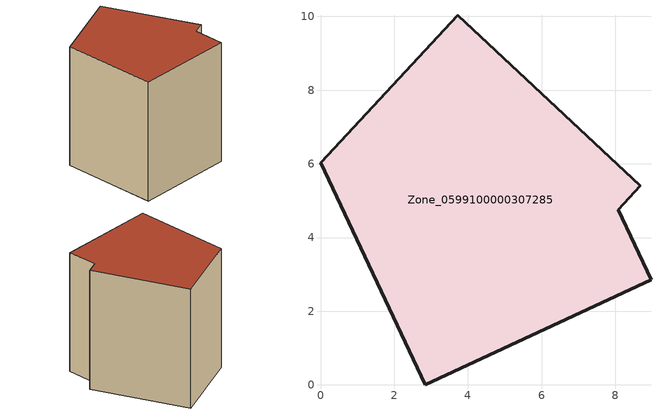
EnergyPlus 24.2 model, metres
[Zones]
Zone_0599100000307285
 floor ground (C_G): 0,6.03 3.73,10.04 8.68,5.41 8.08,4.76 8.97,2.86 2.84,0 z0
 wall outside (C_F): 2.84,0 8.97,2.86 8.08,4.76 8.68,5.41 3.73,10.04 0,6.03 2.84,0 z0:8.61
 roof outside (C_R): 3.73,10.04 0,6.03 2.84,0 8.97,2.86 8.08,4.76 8.68,5.41 z8.61
[BUILDING]
Pand.0599100000307285: North Axis=0; Terrain=City; Loads Convergence Tolerance Value=0.04; Temperature Convergence Tolerance Value=0.4; Solar Distribution=FullExterior; Maximum Number of Warmup Days=25; Minimum Number of Warmup Days=1
[Site:Location]
Rotterdam.The.Hague.AP_ZH_NLD Design_Conditions: Latitude=51.96; Longitude=4.45; Time Zone=1; Elevation=-4.5
[SITE:GROUNDTEMPERATURE:BUILDINGSURFACE]
18, 18, 18, 18, 18, 18, 18, 18, 18, 18, 18, 18
[MATERIAL] Thermal Absorptance=0.9; Solar Absorptance=0.7; Visible Absorptance=0.7
Name | Roughness | Thickness | Conductivity | Density | Specific Heat
G.TC.1946 | MediumSmooth | 0.15 | 1 | 540 | 1210
F.TC.1946 | Rough | 0.3 | 0.857143 | 1920 | 840
R.TC.1946 | MediumRough | 0.2 | 0.909091 | 1500 | 1000
[CONSTRUCTION]
C_G: G.TC.1946
C_F: F.TC.1946
C_R: R.TC.1946
[ZONE]
Zone_0599100000307285: Type=1; Multiplier=1; Ceiling Height=Autocalculate; Volume=Autocalculate; Floor Area=autocalculate; Part of Total Floor Area=Yes
[ZONEINFILTRATION:DESIGNFLOWRATE]
Infil_Zone_0599100000307285: Zone or ZoneList or Space or SpaceList=Zone_0599100000307285; Schedule=AlwaysOn; Design Flow Rate Calculation Method=Flow/Area; Flow Rate per Floor Area=0.003; Constant Term Coefficient=1; Temperature Term Coefficient=0; Velocity Term Coefficient=0; Velocity Squared Term Coefficient=0
[HVACTEMPLATE:ZONE:IDEALLOADSAIRSYSTEM]
Zone_0599100000307285: Maximum Heating Supply Air Temperature=50; Minimum Cooling Supply Air Temperature=13; Maximum Heating Supply Air Humidity Ratio=0.0156; Minimum Cooling Supply Air Humidity Ratio=0.0077; Heating Limit=NoLimit; Cooling Limit=NoLimit; Dehumidification Control Type=ConstantSensibleHeatRatio; Cooling Sensible Heat Ratio=0.7; Dehumidification Setpoint=60; Humidification Control Type=None; Humidification Setpoint=30; Outdoor Air Method=None; Outdoor Air Flow Rate per Person=0.00944; Outdoor Air Flow Rate per Zone Floor Area=0; Outdoor Air Flow Rate per Zone=0; Demand Controlled Ventilation Type=None; Outdoor Air Economizer Type=NoEconomizer; Heat Recovery Type=None; Sensible Heat Recovery Effectiveness=0.7; Latent Heat Recovery Effectiveness=0.65
[ZONECONTROL:THERMOSTAT]
ThermostatControl_Zone_0599100000307285: Zone or ZoneList=Zone_0599100000307285; Control Type Schedule=DualSetpointControlType; Control 1=Thermostat_Zone_0599100000307285; Temperature Difference Between Cutout And Setpoint=0
[THERMOSTATSETPOINT:DUALSETPOINT]
Thermostat_Zone_0599100000307285: Heating Setpoint Temperature Schedule=HeatingSetpoint_Zone_0599100000307285; Cooling Setpoint Temperature Schedule=CoolingSetpoint_Zone_0599100000307285
[SCHEDULE:COMPACT]
HeatingSetpoint_Zone_0599100000307285: Through: 12/31, For: AllDays, Until: 24:00, 21
CoolingSetpoint_Zone_0599100000307285: Through: 12/31, For: AllDays, Until: 24:00, 24
DualSetpointControlType: Through: 12/31, For: AllDays, Until: 24:00, 4
AlwaysOn: Through: 12/31, For: AllDays, Until: 24:00, 1
